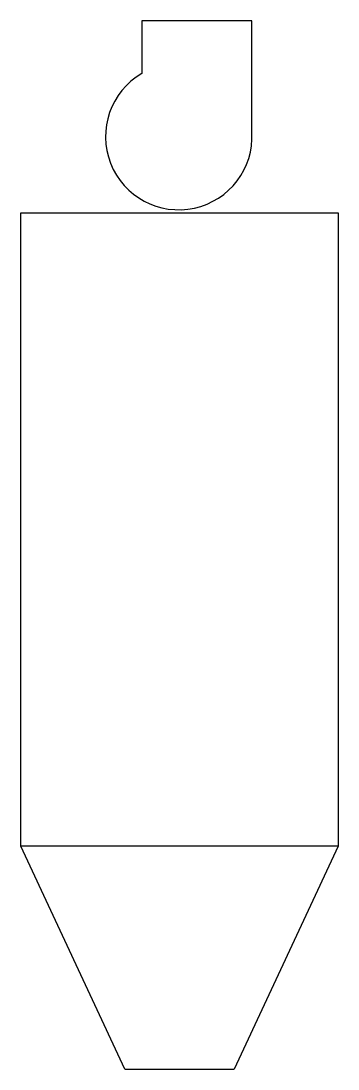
# Model space of a CAD drawing. Extents: x -3.8 to 4, y -12.8 to 13.
import ezdxf

# ---------------------------------------------------------------- set-up
doc = ezdxf.new("R2010")
doc.units = 0
doc.header["$MEASUREMENT"] = 0
doc.layers.add('DRGSHT', color=2, linetype='CONTINUOUS')
doc.layers.add('TXT', color=2, linetype='CONTINUOUS')

msp = doc.modelspace()

# ---------------------------------------------------------------- linework, layer by layer
at = {"layer": 'DRGSHT'}
for p, q in [((1.879907, 12.970592), (-0.83038, 12.970592)), ((-0.83038, 12.970592), (-0.83038, 11.67527)), ((1.879907, 10.223539), (1.879907, 12.970592))]:
    msp.add_line(p, q, dxfattribs=at)
msp.add_arc((0.081157, 10.12122), 1.801658, 120.393974, 3.255662, dxfattribs=at)
at = {"layer": 'TXT', "color": 2, "linetype": 'CONTINUOUS'}
for p, q in [((-3.800892, -7.355328), (-3.800892, 8.244672)), ((-3.800892, 8.244672), (3.999108, 8.244672)), ((3.999108, 8.244672), (3.999108, -7.355328)), ((3.999108, -7.355328), (-3.800892, -7.355328))]:
    msp.add_line(p, q, dxfattribs=at)
at = {"layer": 'TXT'}
for p, q in [((-1.244069, -12.849881), (-3.800892, -7.355328)), ((3.999108, -7.355328), (1.442285, -12.849881)), ((-1.244069, -12.849881), (1.442285, -12.849881))]:
    msp.add_line(p, q, dxfattribs=at)

doc.saveas('drawing.dxf')
